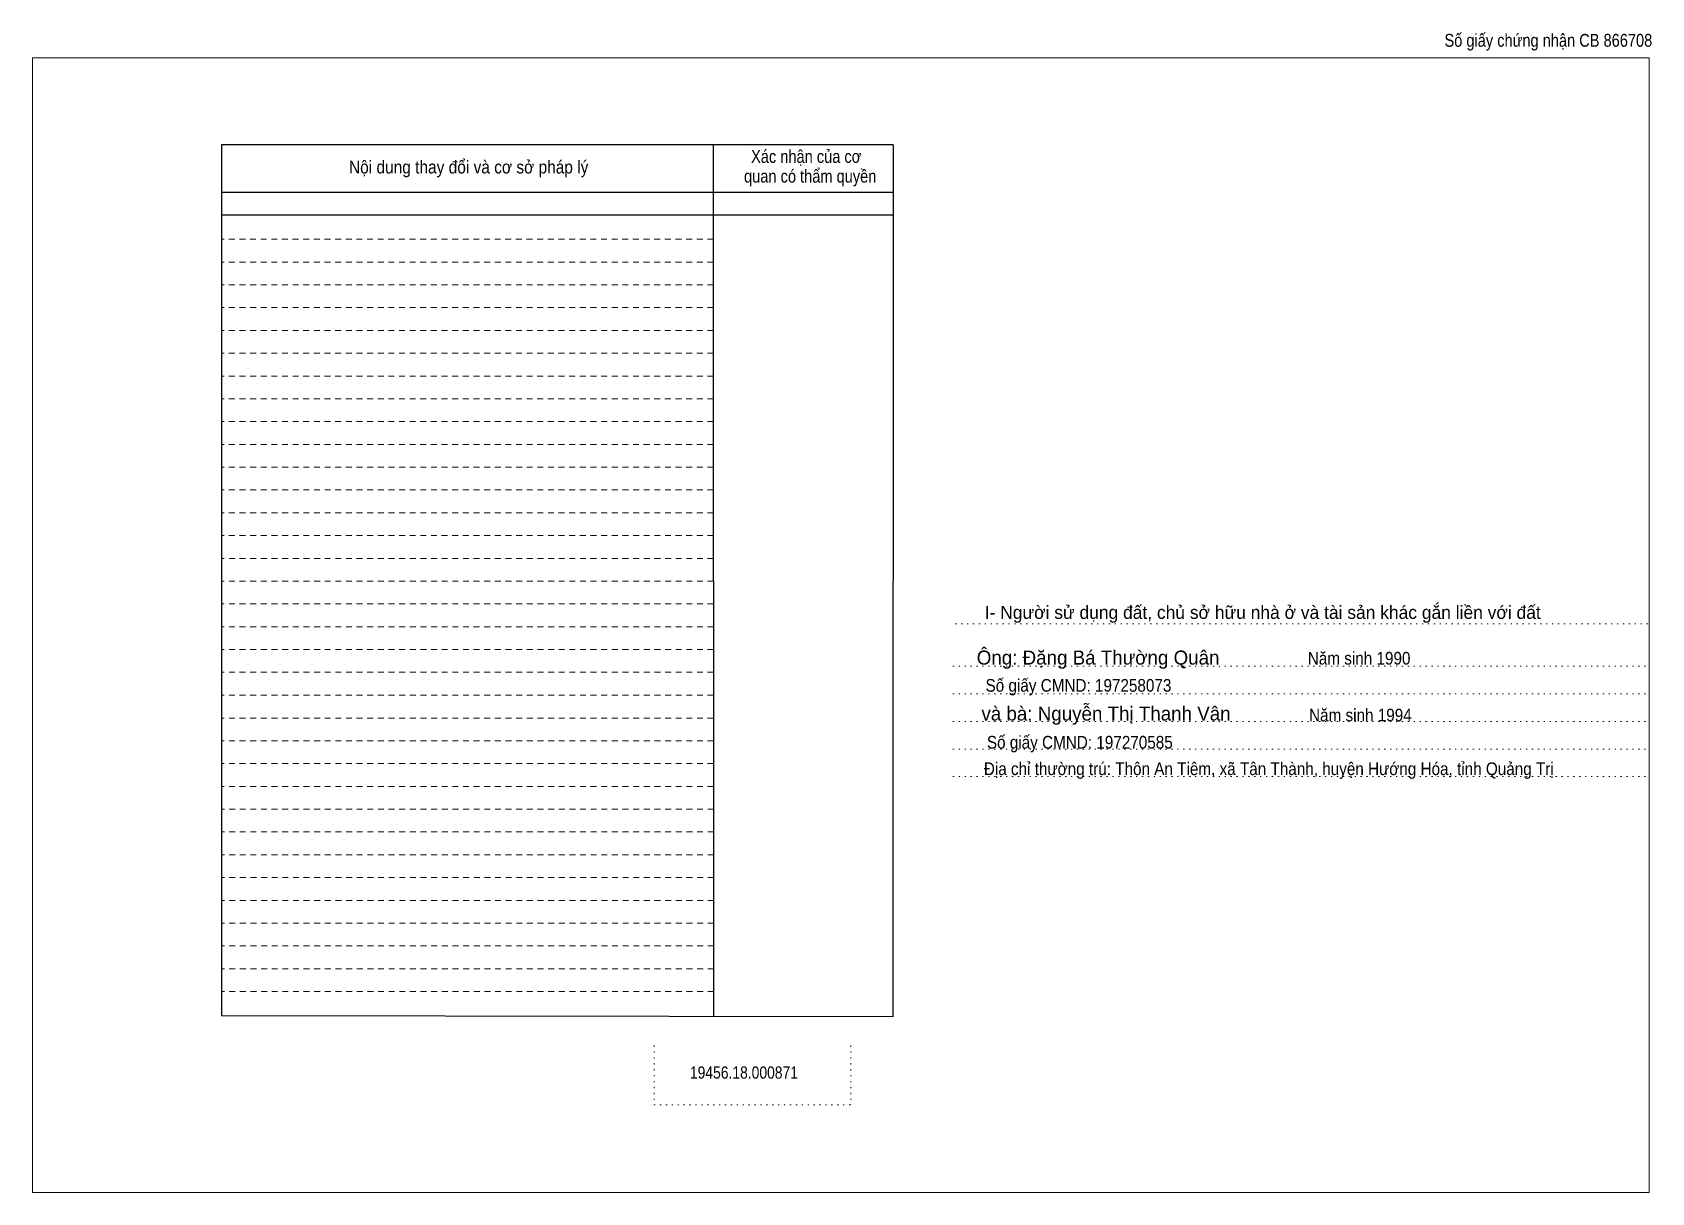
# Model space of a CAD drawing. Header units: metres. Extents: x 539054 to 540112, y 1836198 to 1836494.
# Drawn here: x 539054.4 to 539465.5, y 1836199.3 to 1836493.8 of the extents above; entities that cross this region are included whole.
import ezdxf
from ezdxf.enums import TextEntityAlignment as Align

# ---------------------------------------------------------------- set-up
doc = ezdxf.new("R2010")
doc.units = ezdxf.units.M
doc.linetypes.add('DOTTED', pattern=[1.5, 0.3, -1.2])
doc.linetypes.add('SHORT_DASHED', pattern=[2.7, 1.5, -1.2])
for name, color, linetype, lineweight in [('1', 7, 'DOTTED', 13), ('2', 7, 'SHORT_DASHED', 13), ('28', 7, 'Continuous', 25)]:
    doc.layers.add(name, color=color, linetype=linetype, lineweight=lineweight)
doc.layers.add('18', color=7, linetype='Continuous')
doc.layers.add('40', color=7, linetype='Continuous')

msp = doc.modelspace()

# ---------------------------------------------------------------- linework, layer by layer
at = {"layer": '1'}
for p, q in [((539288.73, 1836343.7), (539464.83, 1836343.7)), ((539288.13, 1836332.9), (539464.23, 1836332.9)), ((539288.13, 1836325.9), (539464.23, 1836325.9)), ((539288.13, 1836318.9), (539464.23, 1836318.9)), ((539288.13, 1836311.9), (539464.23, 1836311.9)), ((539288.13, 1836304.9), (539464.23, 1836304.9)), ((539212.27, 1836236.66), (539212.27, 1836221.62)), ((539262.25, 1836236.66), (539262.25, 1836221.62)), ((539212.27, 1836221.62), (539262.25, 1836221.62))]:
    msp.add_line(p, q, dxfattribs=at)
at = {"layer": '1', "linetype": 'Continuous'}
for points in [[(539054.45, 1836199.34), (539464.85, 1836199.34), (539464.85, 1836487.34), (539054.45, 1836487.34)], [(539054.45, 1836487.34), (539464.85, 1836487.34), (539464.85, 1836199.34), (539054.45, 1836199.34)], [(539054.45, 1836199.34), (539464.85, 1836199.34), (539464.85, 1836487.34), (539054.45, 1836487.34)]]:
    msp.add_lwpolyline(points, close=True, dxfattribs=at)
at = {"layer": '2', "linetype": 'Continuous', "lineweight": 25}
for p, q in [((539273.01, 1836465.26), (539102.45, 1836465.26)), ((539102.45, 1836465.26), (539102.45, 1836244.22)), ((539227.31, 1836465.26), (539227.37, 1836244.06)), ((539273.01, 1836453.18), (539102.69, 1836453.18)), ((539273.01, 1836447.42), (539102.69, 1836447.42))]:
    msp.add_line(p, q, dxfattribs=at)
at = {"layer": '2'}
for p, q in [((539227.31, 1836441.3), (539102.45, 1836441.3)), ((539227.33, 1836435.5), (539102.45, 1836435.5)), ((539227.33, 1836435.5), (539102.45, 1836435.5)), ((539227.33, 1836429.7), (539102.45, 1836429.7)), ((539227.33, 1836423.94), (539102.45, 1836423.94)), ((539227.33, 1836418.14), (539102.45, 1836418.14)), ((539227.33, 1836412.34), (539102.45, 1836412.34)), ((539227.33, 1836406.58), (539102.45, 1836406.58)), ((539227.33, 1836400.78), (539102.45, 1836400.78)), ((539227.33, 1836395.02), (539102.45, 1836395.02)), ((539227.33, 1836389.22), (539102.45, 1836389.22)), ((539227.35, 1836383.42), (539102.45, 1836383.42)), ((539227.35, 1836377.66), (539102.45, 1836377.66)), ((539227.35, 1836371.86), (539102.45, 1836371.86)), ((539227.35, 1836366.06), (539102.45, 1836366.06)), ((539227.37, 1836360.3), (539102.45, 1836360.3)), ((539227.37, 1836354.5), (539102.45, 1836354.5)), ((539227.37, 1836348.74), (539102.45, 1836348.74)), ((539227.37, 1836342.94), (539102.45, 1836342.94)), ((539227.37, 1836337.14), (539102.45, 1836337.14)), ((539227.37, 1836331.38), (539102.45, 1836331.38)), ((539227.37, 1836325.58), (539102.45, 1836325.58)), ((539227.37, 1836319.78), (539102.45, 1836319.78)), ((539227.37, 1836314.02), (539102.45, 1836314.02)), ((539227.37, 1836308.22), (539102.45, 1836308.22)), ((539227.37, 1836302.42), (539102.45, 1836302.42)), ((539227.39, 1836296.66), (539102.45, 1836296.66)), ((539227.39, 1836290.86), (539102.45, 1836290.86)), ((539227.39, 1836285.1), (539102.45, 1836285.1)), ((539227.41, 1836279.3), (539102.45, 1836279.3)), ((539227.41, 1836273.5), (539102.45, 1836273.5)), ((539227.41, 1836267.74), (539102.45, 1836267.74)), ((539227.41, 1836261.94), (539102.45, 1836261.94)), ((539227.41, 1836256.14), (539102.45, 1836256.14)), ((539227.41, 1836250.38), (539102.45, 1836250.38))]:
    msp.add_line(p, q, dxfattribs=at)
at = {"layer": '2', "linetype": 'Continuous', "lineweight": 25}
msp.add_lwpolyline([(539273.01, 1836465.26), (539272.89, 1836243.98), (539102.45, 1836244.22)], dxfattribs=at)

# ---------------------------------------------------------------- texts
at = {"layer": '18'}
for s, p in [('Ông: Đặng Bá Thường Quân', (539324.995, 1836333.34)), ('và bà: Nguyễn Thị Thanh Vân', (539327.005, 1836319.13))]:
    msp.add_text(s, height=3.56, dxfattribs=at).set_placement(p, align=Align.CENTER)
at = {"layer": '18', "width": 0.85}
msp.add_text('19456.18.000871', height=3.1, dxfattribs=at).set_placement((539235.085, 1836228.26), align=Align.CENTER)
at = {"layer": '2'}
for s, width, p in [('Nội dung thay đổi và cơ sở pháp lý', 0.9, (539165.21, 1836457.98)), ('Nội dung thay đổi và cơ sở pháp lý', 0.9, (539165.21, 1836457.98)), ('Xác nhận của cơ', 0.85, (539250.885, 1836460.66)), ('Xác nhận của cơ', 0.85, (539250.885, 1836460.66)), (' quan có thẩm quyền', 0.85, (539251.39, 1836455.66)), (' quan có thẩm quyền', 0.85, (539251.39, 1836455.66))]:
    msp.add_text(s, height=3.261, dxfattribs=dict(at, width=width)).set_placement(p, align=Align.CENTER)
at = {"layer": '28'}
msp.add_text('I- Người sử dụng đất, chủ sở hữu nhà ở và tài sản khác gắn liền với đất', height=3.306, dxfattribs=at).set_placement((539366.79, 1836344.94), align=Align.CENTER)
at = {"layer": '28', "width": 0.9}
for s, p in [('Năm sinh 1990', (539391.255, 1836333.34)), ('Số giấy CMND: 197258073', (539320.005, 1836326.46)), ('Năm sinh 1994', (539391.575, 1836318.92)), ('Số giấy CMND: 197270585', (539320.35, 1836312.02)), ('Địa chỉ thường trú: Thôn An Tiêm, xã Tân Thành, huyện Hướng Hóa, tỉnh Quảng Trị', (539368.325, 1836305.3))]:
    msp.add_text(s, height=3.22, dxfattribs=at).set_placement(p, align=Align.CENTER)
at = {"layer": '40', "width": 0.85}
msp.add_text('Số giấy chứng nhận CB 866708', height=3.26, dxfattribs=at).set_placement((539439.295, 1836490.14), align=Align.CENTER)

doc.saveas('drawing.dxf')
